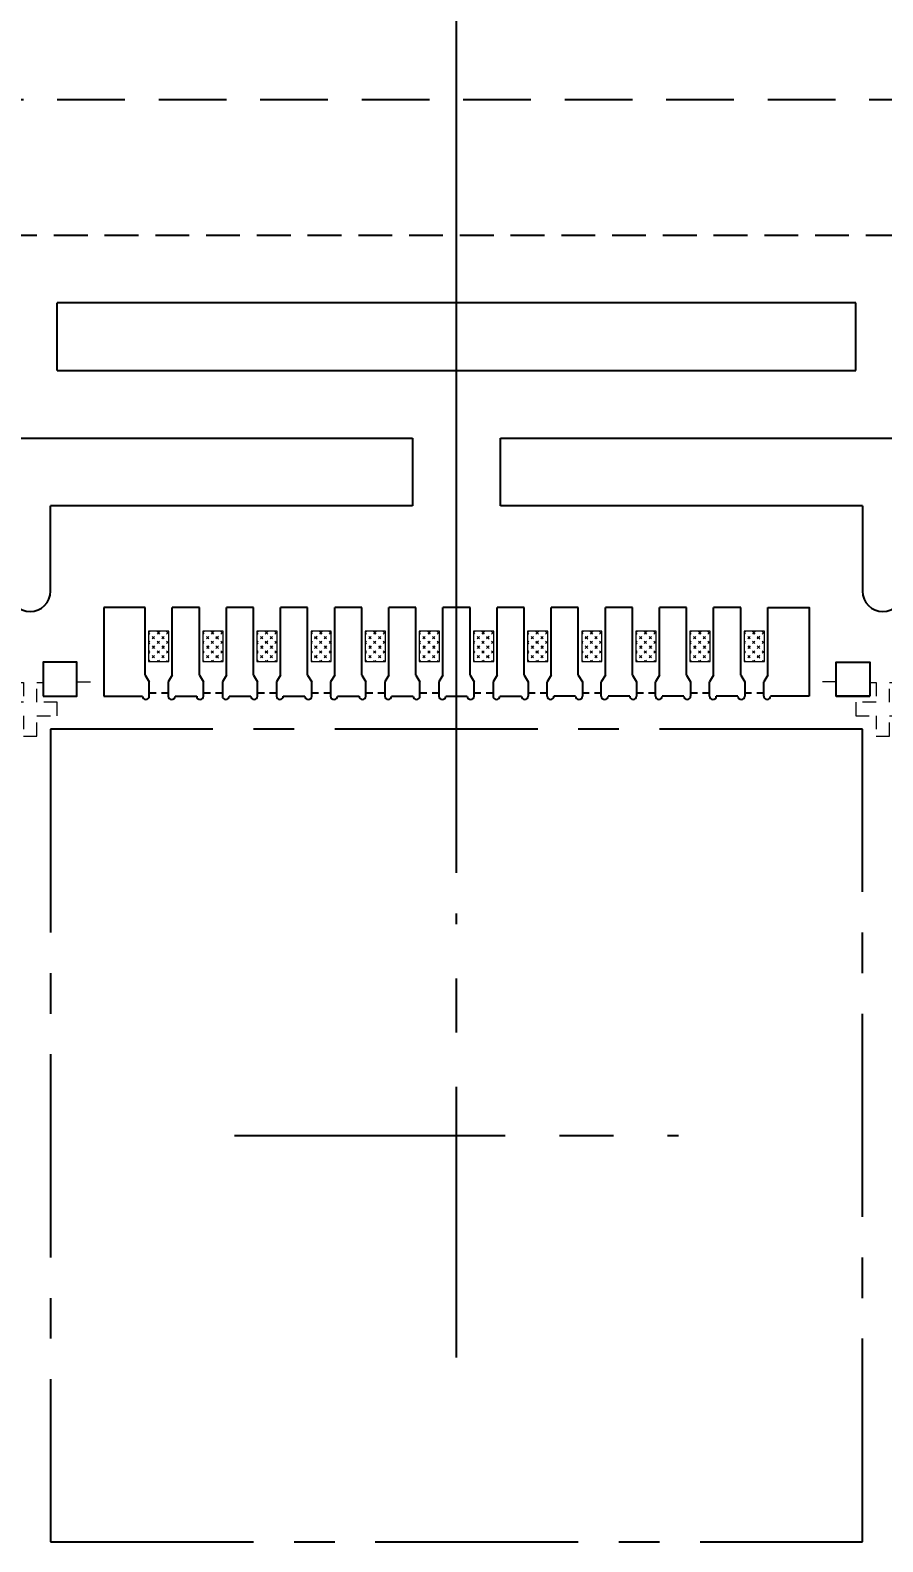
# Model space of a CAD drawing. Header units: inches. Extents: x 5 to 403, y 5 to 265.
# Drawn here: x 86.49 to 92.79, y 208.3 to 219.46 of the extents above; entities that cross this region are included whole.
import ezdxf

# ---------------------------------------------------------------- set-up
doc = ezdxf.new("R2010")
doc.units = ezdxf.units.IN
doc.header["$MEASUREMENT"] = 0
for name, pattern in [('CENTER', [2, 1.25, -0.25, 0.25, -0.25]), ('DASHED', [0.75, 0.5, -0.25]), ('HIDDEN', [0.375, 0.25, -0.125])]:
    doc.linetypes.add(name, pattern=pattern)
for name, color, linetype in [('1D（虚线、T-shape等)', 4, 'Continuous'), ('1（实线、SECTION图示等）', 7, 'Continuous'), ('CEN(中心线)', 1, 'CENTER'), ('DIM(尺寸标注）', 4, 'Continuous'), ('EFFECTIVE AREA（塑封区域）', 4, 'HIDDEN'), ('LFBOT（框架底面线、虚线）', 4, 'HIDDEN'), ('LFTOP（框架正面线、实线）', 7, 'Continuous'), ('PKG LINE（虚线）', 2, 'HIDDEN'), ('PLATING（电镀）', 3, 'Continuous'), ('Tape(胶带、实线）', 4, 'Continuous')]:
    doc.layers.add(name, color=color, linetype=linetype)
doc.styles.add('SIMPLEX', font='SIMPLEX')
doc.styles.get("Standard").update_dxf_attribs({"font": ''})
doc.styles.get('Standard').set_extended_font_data('SimSun')
doc.dimstyles.get("Standard").update_dxf_attribs({"dimtxt": 0.18, "dimasz": 0.18, "dimexe": 0.18, "dimexo": 0.0625, "dimgap": 0.09, "dimtad": 0, "dimtih": 1, "dimtoh": 1, "dimdec": 4, "dimzin": 0, "dimdsep": 46, "dimtxsty": 'Standard', "dimcen": 0.09, "dimadec": 0, "dimazin": 0, "dimtfac": 1, "dimtdec": 4, "dimtofl": 0, "dimtmove": 0, "dimatfit": 3, "dimfxl": 0, "dimtolj": 1, "dimtzin": 0, "dimarcsym": 0})

# ---------------------------------------------------------------- blocks, each defined once
blk = doc.blocks.new('*D12')
at = {"layer": 'Defpoints', "color": 0}
for p in [(75.37, 227.93), (112.787, 220.436), (74.537, 210.048)]:
    blk.add_point(p, dxfattribs=at)
at = {"layer": 'DIM(尺寸标注）', "lineweight": 5}
for p, q in [((75.37, 227.67), (75.37, 227.93)), ((74.537, 227.41), (75.37, 227.67)), ((74.537, 210.118), (74.537, 227.41))]:
    blk.add_line(p, q, dxfattribs=at)
at = {"layer": 'DIM(尺寸标注）', "color": 1, "lineweight": 0, "insert": (75.37, 230.798), "char_height": 1.15, "attachment_point": 5, "rotation": 90, "style": 'SIMPLEX'}
blk.add_mtext('38.250', dxfattribs=at)

msp = doc.modelspace()

# ---------------------------------------------------------------- hatches: boundary and pattern name
at = {"layer": 'PLATING（电镀）', "linetype": 'ByBlock', "lineweight": 5}
h = msp.add_hatch(dxfattribs=at)
h.set_pattern_fill('CROSS', color=3, scale=0.05)
h.set_pattern_definition([(315, (-137.43546, 438.253304), (-0.035355339, -0.035355339), [0.025, -0.025]), (225, (-137.417783, 438.253304), (-0.035355339, 0.035355339), [0.025, -0.025])])
h.paths.add_polyline_path([(87.36232, 214.79804), (87.36232, 215.02304), (87.51232, 215.02304), (87.51232, 214.79804)])
h = msp.add_hatch(dxfattribs=at)
h.set_pattern_fill('CROSS', color=3, scale=0.05)
h.set_pattern_definition([(315, (-137.03546, 438.253304), (-0.035355339, -0.035355339), [0.025, -0.025]), (225, (-137.017783, 438.253304), (-0.035355339, 0.035355339), [0.025, -0.025])])
h.paths.add_polyline_path([(87.76232, 214.79804), (87.76232, 215.02304), (87.91232, 215.02304), (87.91232, 214.79804)])
h = msp.add_hatch(dxfattribs=at)
h.set_pattern_fill('CROSS', color=3, scale=0.05)
h.set_pattern_definition([(315, (-136.63546, 438.253304), (-0.035355339, -0.035355339), [0.025, -0.025]), (225, (-136.617783, 438.253304), (-0.035355339, 0.035355339), [0.025, -0.025])])
h.paths.add_polyline_path([(88.16232, 214.79804), (88.16232, 215.02304), (88.31232, 215.02304), (88.31232, 214.79804)])
h = msp.add_hatch(dxfattribs=at)
h.set_pattern_fill('CROSS', color=3, scale=0.05)
h.set_pattern_definition([(315, (-136.23546, 438.253304), (-0.035355339, -0.035355339), [0.025, -0.025]), (225, (-136.217783, 438.253304), (-0.035355339, 0.035355339), [0.025, -0.025])])
h.paths.add_polyline_path([(88.56232, 214.79804), (88.56232, 215.02304), (88.71232, 215.02304), (88.71232, 214.79804)])
h = msp.add_hatch(dxfattribs=at)
h.set_pattern_fill('CROSS', color=3, scale=0.05)
h.set_pattern_definition([(315, (-135.83546, 438.253304), (-0.035355339, -0.035355339), [0.025, -0.025]), (225, (-135.817783, 438.253304), (-0.035355339, 0.035355339), [0.025, -0.025])])
h.paths.add_polyline_path([(88.96232, 214.79804), (88.96232, 215.02304), (89.11232, 215.02304), (89.11232, 214.79804)])
h = msp.add_hatch(dxfattribs=at)
h.set_pattern_fill('CROSS', color=3, scale=0.05)
h.set_pattern_definition([(315, (-135.43546, 438.253304), (-0.035355339, -0.035355339), [0.025, -0.025]), (225, (-135.417783, 438.253304), (-0.035355339, 0.035355339), [0.025, -0.025])])
h.paths.add_polyline_path([(89.36232, 214.79804), (89.36232, 215.02304), (89.51232, 215.02304), (89.51232, 214.79804)])
h = msp.add_hatch(dxfattribs=at)
h.set_pattern_fill('CROSS', color=3, scale=0.05)
h.set_pattern_definition([(315, (-135.03546, 438.253304), (-0.035355339, -0.035355339), [0.025, -0.025]), (225, (-135.017783, 438.253304), (-0.035355339, 0.035355339), [0.025, -0.025])])
h.paths.add_polyline_path([(89.76232, 214.79804), (89.76232, 215.02304), (89.91232, 215.02304), (89.91232, 214.79804)])
h = msp.add_hatch(dxfattribs=at)
h.set_pattern_fill('CROSS', color=3, scale=0.05)
h.set_pattern_definition([(315, (-134.63546, 438.253304), (-0.035355339, -0.035355339), [0.025, -0.025]), (225, (-134.617783, 438.253304), (-0.035355339, 0.035355339), [0.025, -0.025])])
h.paths.add_polyline_path([(90.16232, 214.79804), (90.16232, 215.02304), (90.31232, 215.02304), (90.31232, 214.79804)])
h = msp.add_hatch(dxfattribs=at)
h.set_pattern_fill('CROSS', color=3, scale=0.05)
h.set_pattern_definition([(315, (-134.23546, 438.253304), (-0.035355339, -0.035355339), [0.025, -0.025]), (225, (-134.217783, 438.253304), (-0.035355339, 0.035355339), [0.025, -0.025])])
h.paths.add_polyline_path([(90.56232, 214.79804), (90.56232, 215.02304), (90.71232, 215.02304), (90.71232, 214.79804)])
h = msp.add_hatch(dxfattribs=at)
h.set_pattern_fill('CROSS', color=3, scale=0.05)
h.set_pattern_definition([(315, (-133.83546, 438.253304), (-0.035355339, -0.035355339), [0.025, -0.025]), (225, (-133.817783, 438.253304), (-0.035355339, 0.035355339), [0.025, -0.025])])
h.paths.add_polyline_path([(90.96232, 214.79804), (90.96232, 215.02304), (91.11232, 215.02304), (91.11232, 214.79804)])
h = msp.add_hatch(dxfattribs=at)
h.set_pattern_fill('CROSS', color=3, scale=0.05)
h.set_pattern_definition([(315, (-133.43546, 438.253304), (-0.035355339, -0.035355339), [0.025, -0.025]), (225, (-133.417783, 438.253304), (-0.035355339, 0.035355339), [0.025, -0.025])])
h.paths.add_polyline_path([(91.36232, 214.79804), (91.36232, 215.02304), (91.51232, 215.02304), (91.51232, 214.79804)])
h = msp.add_hatch(dxfattribs=at)
h.set_pattern_fill('CROSS', color=3, scale=0.05)
h.set_pattern_definition([(315, (-133.03546, 438.253304), (-0.035355339, -0.035355339), [0.025, -0.025]), (225, (-133.017783, 438.253304), (-0.035355339, 0.035355339), [0.025, -0.025])])
h.paths.add_polyline_path([(91.76232, 214.79804), (91.76232, 215.02304), (91.91232, 215.02304), (91.91232, 214.79804)])

# ---------------------------------------------------------------- linework, layer by layer
at = {"layer": '1D（虚线、T-shape等)', "linetype": 'HIDDEN', "lineweight": 0, "ltscale": 0.25}
for p, q in [((86.83232, 214.64804, 0.1444), (87.03232, 214.64804, 0.1444)), ((92.44232, 214.64804, 0.1444), (92.24232, 214.64804, 0.1444))]:
    msp.add_line(p, q, dxfattribs=at)
at = {"layer": '1D（虚线、T-shape等)', "linetype": 'HIDDEN', "lineweight": 0, "ltscale": 0.25, "elevation": 0.1444}
for points in [[(86.39232, 214.64304), (86.43732, 214.64304), (86.43732, 214.49804), (86.28732, 214.49804), (86.28732, 214.39804), (86.43732, 214.39804), (86.43732, 214.24804), (86.53732, 214.24804), (86.53732, 214.39804), (86.68732, 214.39804), (86.68732, 214.49804), (86.53732, 214.49804), (86.53732, 214.64304), (86.58232, 214.64304)], [(92.69232, 214.64304), (92.73732, 214.64304), (92.73732, 214.49804), (92.58732, 214.49804), (92.58732, 214.39804), (92.73732, 214.39804), (92.73732, 214.24804), (92.83732, 214.24804), (92.83732, 214.39804), (92.98732, 214.39804), (92.98732, 214.49804), (92.83732, 214.49804), (92.83732, 214.64304), (92.88232, 214.64304)]]:
    msp.add_lwpolyline(points, dxfattribs=at)
at = {"layer": '1（实线、SECTION图示等）'}
for p, q in [((92.58732, 217.44804, 0.1444), (86.68732, 217.44804, 0.1444)), ((86.68732, 216.94804, 0.1444), (86.68732, 217.44804, 0.1444)), ((92.58732, 216.94804, 0.1444), (92.58732, 217.44804, 0.1444)), ((86.68732, 216.94804, 0.1444), (92.58732, 216.94804, 0.1444))]:
    msp.add_line(p, q, dxfattribs=at)
at = {"layer": '1（实线、SECTION图示等）', "ltscale": 10}
for p, q in [((83.66232, 216.44804, 0.1444), (89.31232, 216.44804, 0.1444)), ((89.31232, 216.44804, 0.1444), (89.31232, 215.94804, 0.1444)), ((89.96232, 215.94804, 0.1444), (89.96232, 216.44804, 0.1444)), ((89.96232, 216.44804, 0.1444), (95.61232, 216.44804, 0.1444)), ((89.31232, 215.94804, 0.1444), (86.63732, 215.94804, 0.1444)), ((86.63732, 215.31804, 0.1444), (86.63732, 215.94804, 0.1444)), ((92.63732, 215.94804, 0.1444), (89.96232, 215.94804, 0.1444)), ((92.63732, 215.94804, 0.1444), (92.63732, 215.31804, 0.1444))]:
    msp.add_line(p, q, dxfattribs=at)
for centre in [(86.48732, 215.31804, 0.1444), (92.78732, 215.31804, 0.1444)]:
    msp.add_arc(centre, 0.15, 180, 0, dxfattribs=at)
at = {"layer": 'CEN(中心线)', "linetype": 'CENTER', "ltscale": 1.6}
for p, q in [((89.63732, 209.65807, 0.1444), (89.63732, 212.938, 0.1444)), ((87.99736, 211.29804, 0.1444), (91.27729, 211.29804, 0.1444))]:
    msp.add_line(p, q, dxfattribs=at)
at = {"layer": 'DIM(尺寸标注）'}
msp.add_line((89.63732, 213.238, 0.1444), (89.63732, 227.86545, 0.1444), dxfattribs=at)
at = {"layer": 'EFFECTIVE AREA（塑封区域）', "color": 1}
msp.add_line((78.03732, 217.94804, 0.1444), (150.03732, 217.94804, 0.1444), dxfattribs=at)
at = {"layer": 'LFBOT（框架底面线、虚线）', "linetype": 'HIDDEN', "ltscale": 0.2, "elevation": 0.1444}
for points in [[(87.36732, 214.56804), (87.41832, 214.56804)], [(87.45632, 214.56804), (87.50732, 214.56804)], [(87.76732, 214.56804), (87.81832, 214.56804)], [(87.85632, 214.56804), (87.90732, 214.56804)], [(88.16732, 214.56804), (88.21832, 214.56804)], [(88.25632, 214.56804), (88.30732, 214.56804)], [(88.56732, 214.56804), (88.61832, 214.56804)], [(88.65632, 214.56804), (88.70732, 214.56804)], [(88.96732, 214.56804), (89.01832, 214.56804)], [(89.05632, 214.56804), (89.10732, 214.56804)], [(89.36732, 214.56804), (89.41832, 214.56804)], [(89.45632, 214.56804), (89.50732, 214.56804)], [(89.76732, 214.56804), (89.81832, 214.56804)], [(89.85632, 214.56804), (89.90732, 214.56804)], [(90.16732, 214.56804), (90.21832, 214.56804)], [(90.25632, 214.56804), (90.30732, 214.56804)], [(90.56732, 214.56804), (90.61832, 214.56804)], [(90.65632, 214.56804), (90.70732, 214.56804)], [(90.96732, 214.56804), (91.01832, 214.56804)], [(91.05632, 214.56804), (91.10732, 214.56804)], [(91.36732, 214.56804), (91.41832, 214.56804)], [(91.45632, 214.56804), (91.50732, 214.56804)], [(91.76732, 214.56804), (91.81832, 214.56804)], [(91.85632, 214.56804), (91.90732, 214.56804)]]:
    msp.add_lwpolyline(points, dxfattribs=at)
at = {"layer": 'LFTOP（框架正面线、实线）', "color": 7}
for p, q in [((87.03732, 215.19804, 0.1444), (87.03232, 215.19804, 0.1444)), ((87.03232, 215.19804, 0.1444), (87.03232, 214.89804, 0.1444)), ((87.33732, 215.19804, 0.1444), (87.03732, 215.19804, 0.1444)), ((87.33732, 214.69804, 0.1444), (87.33732, 215.19804, 0.1444)), ((87.53732, 214.69804, 0.1444), (87.53732, 215.19804, 0.1444)), ((87.73732, 214.69804, 0.1444), (87.73732, 215.19804, 0.1444)), ((87.93732, 214.69804, 0.1444), (87.93732, 215.19804, 0.1444)), ((88.13732, 214.69804, 0.1444), (88.13732, 215.19804, 0.1444)), ((88.33732, 214.69804, 0.1444), (88.33732, 215.19804, 0.1444)), ((88.53732, 214.69804, 0.1444), (88.53732, 215.19804, 0.1444)), ((88.73732, 214.69804, 0.1444), (88.73732, 215.19804, 0.1444)), ((88.93732, 214.69804, 0.1444), (88.93732, 215.19804, 0.1444)), ((89.13732, 214.69804, 0.1444), (89.13732, 215.19804, 0.1444)), ((89.33732, 214.69804, 0.1444), (89.33732, 215.19804, 0.1444)), ((89.53732, 214.69804, 0.1444), (89.53732, 215.19804, 0.1444)), ((89.73732, 214.69804, 0.1444), (89.73732, 215.19804, 0.1444)), ((89.93732, 214.69804, 0.1444), (89.93732, 215.19804, 0.1444)), ((90.13732, 214.69804, 0.1444), (90.13732, 215.19804, 0.1444)), ((90.33732, 214.69804, 0.1444), (90.33732, 215.19804, 0.1444)), ((90.53732, 214.69804, 0.1444), (90.53732, 215.19804, 0.1444)), ((90.73732, 214.69804, 0.1444), (90.73732, 215.19804, 0.1444)), ((90.93732, 214.69804, 0.1444), (90.93732, 215.19804, 0.1444)), ((91.13732, 214.69804, 0.1444), (91.13732, 215.19804, 0.1444)), ((91.33732, 214.69804, 0.1444), (91.33732, 215.19804, 0.1444)), ((91.53732, 214.69804, 0.1444), (91.53732, 215.19804, 0.1444)), ((91.73732, 214.69804, 0.1444), (91.73732, 215.19804, 0.1444)), ((91.93732, 214.69804, 0.1444), (91.93732, 215.19804, 0.1444)), ((87.03232, 214.89804, 0.1444), (87.03232, 214.54304, 0.1444)), ((87.33732, 214.69804, 0.1444), (87.36732, 214.64804, 0.1444)), ((87.53732, 214.69804, 0.1444), (87.50732, 214.64804, 0.1444)), ((87.73732, 214.69804, 0.1444), (87.76732, 214.64804, 0.1444)), ((87.93732, 214.69804, 0.1444), (87.90732, 214.64804, 0.1444)), ((88.13732, 214.69804, 0.1444), (88.16732, 214.64804, 0.1444)), ((88.33732, 214.69804, 0.1444), (88.30732, 214.64804, 0.1444)), ((88.53732, 214.69804, 0.1444), (88.56732, 214.64804, 0.1444)), ((88.73732, 214.69804, 0.1444), (88.70732, 214.64804, 0.1444)), ((88.93732, 214.69804, 0.1444), (88.96732, 214.64804, 0.1444)), ((89.13732, 214.69804, 0.1444), (89.10732, 214.64804, 0.1444)), ((89.33732, 214.69804, 0.1444), (89.36732, 214.64804, 0.1444)), ((89.53732, 214.69804, 0.1444), (89.50732, 214.64804, 0.1444)), ((89.73732, 214.69804, 0.1444), (89.76732, 214.64804, 0.1444)), ((89.93732, 214.69804, 0.1444), (89.90732, 214.64804, 0.1444)), ((90.13732, 214.69804, 0.1444), (90.16732, 214.64804, 0.1444)), ((90.33732, 214.69804, 0.1444), (90.30732, 214.64804, 0.1444)), ((90.53732, 214.69804, 0.1444), (90.56732, 214.64804, 0.1444)), ((90.73732, 214.69804, 0.1444), (90.70732, 214.64804, 0.1444)), ((90.93732, 214.69804, 0.1444), (90.96732, 214.64804, 0.1444)), ((91.13732, 214.69804, 0.1444), (91.10732, 214.64804, 0.1444)), ((91.33732, 214.69804, 0.1444), (91.36732, 214.64804, 0.1444)), ((91.53732, 214.69804, 0.1444), (91.50732, 214.64804, 0.1444)), ((91.73732, 214.69804, 0.1444), (91.76732, 214.64804, 0.1444)), ((91.93732, 214.69804, 0.1444), (91.90732, 214.64804, 0.1444)), ((87.36732, 214.54304, 0.1444), (87.36732, 214.64804, 0.1444)), ((87.50732, 214.64804, 0.1444), (87.50732, 214.54304, 0.1444)), ((87.76732, 214.54304, 0.1444), (87.76732, 214.64804, 0.1444)), ((87.90732, 214.64804, 0.1444), (87.90732, 214.54304, 0.1444)), ((88.16732, 214.54304, 0.1444), (88.16732, 214.64804, 0.1444)), ((88.30732, 214.64804, 0.1444), (88.30732, 214.54304, 0.1444)), ((88.56732, 214.54304, 0.1444), (88.56732, 214.64804, 0.1444)), ((88.70732, 214.64804, 0.1444), (88.70732, 214.54304, 0.1444)), ((88.96732, 214.54304, 0.1444), (88.96732, 214.64804, 0.1444)), ((89.10732, 214.64804, 0.1444), (89.10732, 214.54304, 0.1444)), ((89.36732, 214.54304, 0.1444), (89.36732, 214.64804, 0.1444)), ((89.50732, 214.64804, 0.1444), (89.50732, 214.54304, 0.1444)), ((89.76732, 214.54304, 0.1444), (89.76732, 214.64804, 0.1444)), ((89.90732, 214.64804, 0.1444), (89.90732, 214.54304, 0.1444)), ((90.16732, 214.64804, 0.1444), (90.16732, 214.54304, 0.1444)), ((90.30732, 214.54304, 0.1444), (90.30732, 214.64804, 0.1444)), ((90.56732, 214.64804, 0.1444), (90.56732, 214.54304, 0.1444)), ((90.70732, 214.54304, 0.1444), (90.70732, 214.64804, 0.1444)), ((90.96732, 214.64804, 0.1444), (90.96732, 214.54304, 0.1444)), ((91.10732, 214.54304, 0.1444), (91.10732, 214.64804, 0.1444)), ((91.36732, 214.64804, 0.1444), (91.36732, 214.54304, 0.1444)), ((91.50732, 214.54304, 0.1444), (91.50732, 214.64804, 0.1444)), ((91.76732, 214.64804, 0.1444), (91.76732, 214.54304, 0.1444)), ((91.90732, 214.54304, 0.1444), (91.90732, 214.64804, 0.1444)), ((87.03232, 214.54304, 0.1444), (87.31732, 214.54304, 0.1444)), ((87.55732, 214.54304, 0.1444), (87.71732, 214.54304, 0.1444)), ((87.95732, 214.54304, 0.1444), (88.11732, 214.54304, 0.1444)), ((88.35732, 214.54304, 0.1444), (88.51732, 214.54304, 0.1444)), ((88.75732, 214.54304, 0.1444), (88.91732, 214.54304, 0.1444)), ((89.15732, 214.54304, 0.1444), (89.31732, 214.54304, 0.1444)), ((89.55732, 214.54304, 0.1444), (89.71732, 214.54304, 0.1444)), ((89.95732, 214.54304, 0.1444), (90.11732, 214.54304, 0.1444)), ((90.51732, 214.54304, 0.1444), (90.35732, 214.54304, 0.1444)), ((90.91732, 214.54304, 0.1444), (90.75732, 214.54304, 0.1444)), ((91.31732, 214.54304, 0.1444), (91.15732, 214.54304, 0.1444)), ((91.71732, 214.54304, 0.1444), (91.55732, 214.54304, 0.1444)), ((92.24232, 214.54304, 0.1444), (91.95732, 214.54304, 0.1444)), ((92.44232, 214.54304, 0.1444), (92.69232, 214.54304, 0.1444))]:
    msp.add_line(p, q, dxfattribs=at)
at = {"layer": 'LFTOP（框架正面线、实线）'}
for p, q in [((87.73732, 215.19804, 0.1444), (87.53732, 215.19804, 0.1444)), ((88.13732, 215.19804, 0.1444), (87.93732, 215.19804, 0.1444)), ((88.53732, 215.19804, 0.1444), (88.33732, 215.19804, 0.1444)), ((88.93732, 215.19804, 0.1444), (88.73732, 215.19804, 0.1444)), ((89.33732, 215.19804, 0.1444), (89.13732, 215.19804, 0.1444)), ((89.73732, 215.19804, 0.1444), (89.53732, 215.19804, 0.1444)), ((90.13732, 215.19804, 0.1444), (89.93732, 215.19804, 0.1444)), ((90.53732, 215.19804, 0.1444), (90.33732, 215.19804, 0.1444)), ((90.93732, 215.19804, 0.1444), (90.73732, 215.19804, 0.1444)), ((91.33732, 215.19804, 0.1444), (91.13732, 215.19804, 0.1444)), ((91.73732, 215.19804, 0.1444), (91.53732, 215.19804, 0.1444))]:
    msp.add_line(p, q, dxfattribs=at)
at = {"layer": 'LFTOP（框架正面线、实线）', "color": 7, "elevation": 0.1444}
msp.add_lwpolyline([(91.93732, 215.19804), (92.24232, 215.19804), (92.24232, 214.54304)], dxfattribs=at)
for points in [[(86.58232, 214.54304), (86.83232, 214.54304), (86.83232, 214.79304), (86.58232, 214.79304)], [(92.69232, 214.54304), (92.44232, 214.54304), (92.44232, 214.79304), (92.69232, 214.79304)]]:
    msp.add_lwpolyline(points, close=True, dxfattribs=at)
at = {"layer": 'LFTOP（框架正面线、实线）', "color": 7}
for centre in [(87.34232, 214.54304, 0.1444), (87.53232, 214.54304, 0.1444), (87.74232, 214.54304, 0.1444), (87.93232, 214.54304, 0.1444), (88.14232, 214.54304, 0.1444), (88.33232, 214.54304, 0.1444), (88.54232, 214.54304, 0.1444), (88.73232, 214.54304, 0.1444), (88.94232, 214.54304, 0.1444), (89.13232, 214.54304, 0.1444), (89.34232, 214.54304, 0.1444), (89.53232, 214.54304, 0.1444), (89.74232, 214.54304, 0.1444), (89.93232, 214.54304, 0.1444), (90.14232, 214.54304, 0.1444), (90.33232, 214.54304, 0.1444), (90.54232, 214.54304, 0.1444), (90.73232, 214.54304, 0.1444), (90.94232, 214.54304, 0.1444), (91.13232, 214.54304, 0.1444), (91.34232, 214.54304, 0.1444), (91.53232, 214.54304, 0.1444), (91.74232, 214.54304, 0.1444), (91.93232, 214.54304, 0.1444)]:
    msp.add_arc(centre, 0.025, 180, 0, dxfattribs=at)
at = {"layer": 'PKG LINE（虚线）', "color": 2, "linetype": 'CENTER', "ltscale": 1.2, "elevation": 0.1444}
msp.add_lwpolyline([(86.63732, 208.29804), (92.63732, 208.29804), (92.63732, 214.29804), (86.63732, 214.29804)], close=True, dxfattribs=at)
at = {"layer": 'PLATING（电镀）', "color": 3, "linetype": 'ByBlock', "lineweight": 5, "elevation": 0.1444}
for points in [[(87.36232, 214.79804), (87.51232, 214.79804), (87.51232, 215.02304), (87.36232, 215.02304)], [(87.76232, 214.79804), (87.91232, 214.79804), (87.91232, 215.02304), (87.76232, 215.02304)], [(88.16232, 214.79804), (88.31232, 214.79804), (88.31232, 215.02304), (88.16232, 215.02304)], [(88.56232, 214.79804), (88.71232, 214.79804), (88.71232, 215.02304), (88.56232, 215.02304)], [(88.96232, 214.79804), (89.11232, 214.79804), (89.11232, 215.02304), (88.96232, 215.02304)], [(89.36232, 214.79804), (89.51232, 214.79804), (89.51232, 215.02304), (89.36232, 215.02304)], [(89.76232, 214.79804), (89.91232, 214.79804), (89.91232, 215.02304), (89.76232, 215.02304)], [(90.16232, 214.79804), (90.31232, 214.79804), (90.31232, 215.02304), (90.16232, 215.02304)], [(90.56232, 214.79804), (90.71232, 214.79804), (90.71232, 215.02304), (90.56232, 215.02304)], [(90.96232, 214.79804), (91.11232, 214.79804), (91.11232, 215.02304), (90.96232, 215.02304)], [(91.36232, 214.79804), (91.51232, 214.79804), (91.51232, 215.02304), (91.36232, 215.02304)], [(91.76232, 214.79804), (91.91232, 214.79804), (91.91232, 215.02304), (91.76232, 215.02304)]]:
    msp.add_lwpolyline(points, close=True, dxfattribs=at)
at = {"layer": 'Tape(胶带、实线）', "linetype": 'DASHED'}
msp.add_line((153.18732, 218.94804, 0.1444), (73.53732, 218.94804, 0.1444), dxfattribs=at)

# ---------------------------------------------------------------- dimensions: what is measured, and where the dimension line sits
at = {"layer": 'DIM(尺寸标注）', "color": 1, "lineweight": 0}
dim = msp.add_ordinate_dim(feature_location=(74.53732, 210.04804, 0.1444), offset=(0.83289, 17.88245), dtype=1, origin=(112.78732, 220.43604, 0.1444), dimstyle='Standard', override={"dimtxt": 1.15, "dimasz": 0.13, "dimexe": 0.07, "dimexo": 0.07, "dimgap": 0.02, "dimdec": 3, "dimzin": 1, "dimtxsty": 'SIMPLEX', "dimcen": 0.1, "dimclrd": 256, "dimclre": 256, "dimclrt": 1, "dimatfit": 0, "dimtolj": 0, "dimtzin": 8, "dimlwd": 65535, "dimlwe": 5}, dxfattribs=at)
dim.commit()
dim.dimension.update_dxf_attribs({"geometry": '*D12', "text_midpoint": (75.37022, 230.79811, 0.30684)})

doc.saveas('drawing.dxf')
